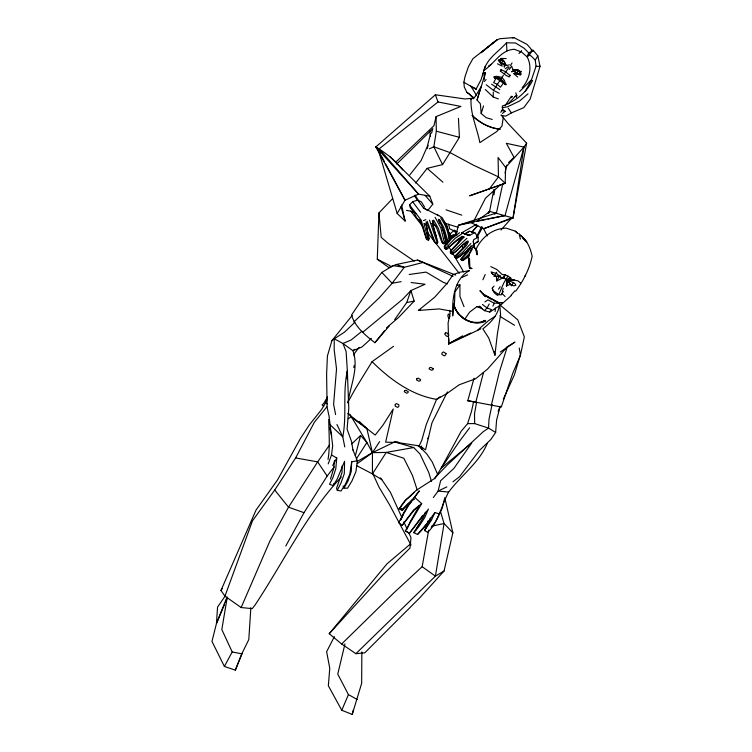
<?xml version="1.0" encoding="UTF-8"?>
<svg xmlns="http://www.w3.org/2000/svg" width="752" height="752" viewBox="0 0 752 752"><rect width="100%" height="100%" fill="white"/><g stroke="black" fill="none" stroke-linecap="round" stroke-linejoin="round"><path stroke-width="1.13" d="M342.047 466.043L342.047 472.472L336.567 488.283L337.281 490.276L340.985 491.037L345.6 483.865L349.849 474.033L351.682 461.86L357.36 460.703L352.726 449.395M361.862 651.881L361.646 683.38L352.237 714.4L341.775 710.283L328.351 685.768L329.761 668.246L326.631 651.74L334.396 636.615M448.653 337.789L448.606 343.645L470.724 333.004M498.397 98.907L493.199 96.98L493.321 92.054M501.142 114.981L507.844 123.3L526.635 143.162L523.965 147.11L505.607 167.376L505.194 183.262L469.774 195.764L505.194 183.262L498.473 176.87L473.365 165.139L450.091 152.609L433.829 146.79L429.345 148.849M480.81 328.831L448.7 344.04L448.7 339.284M388.906 267.618L377.278 259.233L378.942 212.919L392.572 198.66M454.913 292.171L454.584 301.496L452.723 315.953C451.99 300.208 453.841 278.945 469.455 270.645L459.679 272.271L452.967 274.724L447.327 283.109L434.722 297.181L418.375 310.435L439.206 308.931L452.008 311.243M347.039 378.773L347.349 370.755L346.099 351.428L342.931 343.485L334.264 338.785L331.914 340.647L327.411 355.997L326.612 374.026L327.092 407.095L329.047 416.194L332.694 445.729L331.529 454.941L328.192 463.918M351.682 461.86L351.231 471.542L348.035 480.989L343.984 488.104L347.527 488.217L351.889 481.12L355.95 471.589L357.36 460.703M469.539 258.641L469.85 267.289L471.833 268.511L469.643 268.483C467.612 261.198 468.111 252.146 473.704 246.59L477.219 250.952L477.097 254.806L475.593 249.015L473.704 246.59M250.848 607.691L248.799 639.585L241.787 653.845L235.338 670.145L224.387 666.441L211.97 641.409L216.454 623.53L226.991 597.135M495.145 311.497L495.371 308.019M452.92 481.797L459.604 476.655L479.221 450.655L490.812 439.535L495.653 432.447L496.574 420.246L500.193 406.277M334.414 460.553L333.841 467.847L330.457 479.071M520.516 282.949L517.865 280.825L511.604 279.612L510.58 277.685L506.886 280.28L506.406 286.042L510.138 284.312L513.86 285.882L515.9 285.243C514.791 281.718 510.006 281.662 507.017 280.825L505.795 278.945L501.058 277.61L499.084 276.332L496.358 276.548L492.757 274.179L491.094 271.923L496.762 273.596L501.058 277.61L499.986 275.26M331.529 454.941L336.755 458.034L335.796 468.806L332.854 477.727L329.526 484.297L333.155 485.576L337.15 479.156L344.595 461.23L344.303 473.647L340.966 483.066L337.281 490.276M328.727 419.437C328.803 432.682 330.288 446.368 328.022 459.434M492.203 119.446L486.243 117.735L481.186 113.524L480.368 103.767L477.041 100.025L483.846 78.142L484.015 79.186L485.172 72.671L482.746 73.405M448.624 232.735L450.26 235.216L449.546 236.1L449.63 233.609L448.681 231.992M444.385 499.262L442.261 508.07L436 520.873M499.347 305.791C497.721 315.464 490.332 323.05 482.85 328.859L488.706 337.93L494.929 355.207L497.345 334.048L500.597 314.909L499.798 305.105M468.599 256.028L463.523 260.173L462.066 260.559L461.042 259.628L461.145 258.406L465.573 253.706L471.391 245.801L467.669 250.134L459.989 256.329L456.257 258.237L455.026 257.052L465.582 246.449L467.359 244.109L466.522 242.398L463.928 246.994L455.176 255.877L455.195 256.958L456.22 257.898L457.545 257.936L467.199 250.679L468.158 248.639M505.974 83.895L505.184 84.374L500.719 79.186L494.468 77.55L494.572 76.704L496.499 76.243L501.866 77.371L504.338 80.267L505.861 84.741L496.104 78.161L494.929 78.114L494.008 76.995L494.572 76.704M507.017 280.825L506.406 286.042L508.38 281.333L507.017 280.825L514.368 279.876M502.449 113.402L505.156 111.315L502.74 109.519L502.308 106.06C515.27 101.576 526.334 92.74 532.642 80.436M455.9 235.15L458.438 225.224L470.197 222.282L483.668 228.73L513.024 218.005L523.965 147.11L506.312 143.294L514.048 157.412L508.587 162.526M503.351 117.115L501.913 126.204L496.64 131.638L479.851 142.617C477.116 127.99 469.953 113.439 471.119 98.38L464.905 98.954L435.389 94.761L375.859 146.922L404.999 200.229L397.169 213.493L405.084 221.032L401.596 205.023M378.538 150.616L375.859 146.922L379.187 148.84L438.002 101.971L460.854 106.436L436.057 116.654L436.329 131.224L433.829 146.79L442.552 164.603L427.155 168.354L415.659 183.046M227.226 597.238L221.831 629.546L232.199 651.956L224.387 666.441M493.914 194.984L494.675 190.435M484.015 79.186L485.172 72.671M410.724 543.743L386.979 563.84L329.216 633.72L341.671 643.994L393.822 592.905L422.154 566.707L428.678 530.16M476.571 402.367L474.503 413.694L474.662 423.592L488.546 428.114L495.653 432.447M511.736 217.93L513.024 218.005L526.635 143.162M450.636 251.431L450.533 252.813L450.26 251.629L451.792 249.523L460.694 239.691L458.588 239.662L456.539 240.894L446.754 249.081L445.475 248.959L444.47 247.906L445.757 249.006L447.102 248.733L457.432 239.474L462.264 236.382L464.059 237.021L450.636 251.431L451.896 253.969L455.261 251.892L465.92 241.994L467.894 240.903L468.44 242.163L465.262 243.78L464.708 243.441L453.014 253.819L451.896 253.969L450.392 252.691L453.165 253.593M474.268 98.098L466.898 92.411L464.257 86.95L463.899 82.278L464.962 76.789L468.411 66.731L472.905 58.694L497.175 39.753L499.948 38.709L513.879 37.6L526.945 44.34L530.818 48.664L531.702 51.221L529.389 55.187L527.114 56.861C532.604 66.843 529.53 79.383 522.236 87.617M488.603 213.089L489.665 211.011L493.904 189.363M531.561 50.083L533.027 50.121L537.849 55.836L540.03 66.345L530.16 99.067L523.768 107.668L511.388 112.903L505.711 116.156L501.189 115.338M492.099 404.416L489.016 419.155L488.546 428.114L483.433 431.535L447.318 464.933L433.857 478.996L416.138 490.417L406.202 499.554L399.152 508.831L402.348 510.505L408.27 503.934L410.733 502.336M353.797 367.615L354.286 365.34M474.333 402L467.349 400.6L501.283 407.011L512.714 373.434L520.44 355.273L524.351 336.877L517.752 319.779L499.507 304.579M516.445 97.506L516.821 95.758L515.769 92.834M494.478 214.113L496.47 212.976L502.844 183.347M505.062 173.101L506.773 165.12M473.657 401.389L471.532 411.297L467.612 423.639L461.202 431.197L441.189 468.139L434.731 478.742M347.932 402.95C350.253 386.096 359.202 367.531 352.876 350.686L342.931 343.485L351.137 339.979L361.966 331.247M473.299 241.383L474.07 246.665L473.299 241.383L473.675 239.672L478.159 237.209L474.794 232.65L469.333 231.24L465.751 233.27M436.057 116.654L433.97 125.706L395.862 162.065L396.877 163.861L432.851 128.648L431.535 133.16M347.772 413.544L375.182 435.079L382.994 425.106L393.221 409.013L385.635 442.157L397.338 442.477L419.193 445.889L425.529 449.846L431.977 422.803L447.393 391.914M341.671 643.994L355.903 653.695L364.776 652.821L419.569 597.99L444.037 571.041L452.864 532.783L444.733 497.655M504.16 278.334L505.015 274.677L510.58 277.685L506.669 279.669M344.961 643.909L337.751 674.121L348.43 694.566L357.219 699.529M491.282 405.375L499.243 372.475L507.28 346.794L514.998 342.075L500.268 352.03M352.237 714.4L353.374 709.926M430.652 133.565L427.249 146.668L421.082 160.637L409.821 174.896M355.32 455.834L360.603 435.464L366.901 442.514L372.437 452.666L372.437 473.91L381.809 479.663L390.476 492.428L401.925 517.658M475.79 402.235L483.489 372.503M473.939 245.829L474.446 243.93L478.169 241.608L478.159 237.209M427.221 148.605L428.123 145.315M487.963 219.105L505.006 215.57L523.965 147.11M467.885 400.327L474.051 378.143M525.197 91.518L531.457 79.853L536.054 66.298L535.245 60.085L531.335 56.118L529.389 55.187L528.684 52.819L524.088 48.241L515.515 42.977L506.491 42.808C498.708 51.615 487.023 58.336 484.015 70.35C494.412 63.723 500.86 49.735 514.387 49.294L521.691 52.151L527.114 56.861L528.684 52.819L533.572 50.722M502.336 291.278L503.21 288.307M520.469 354.615L514.453 374.722L503.314 399.218M485.172 66.298L481.092 79.646L476.007 89.253L463.899 82.278M477.041 100.025L481.139 86.668L475.17 96.688L470.752 99.574M481.186 113.524L483.536 105.9M430.642 519.059L424.56 530.536L427.7 532.303C439.121 521.465 441.245 505.325 448.662 492.062C460.985 475.461 478.883 463.072 487.193 443.689M394.687 319.619L406.7 302.558L410.902 290.573L425.077 284.247L411.1 282.517M341.295 477.031C305.914 514.96 283.307 562.421 254.862 605.313L252.23 608.631L241.148 607.541L224.961 596.139L252.484 520.816L274.743 490.031L295.649 457.93L314.327 422.286L326.838 406.879M503.361 291.409L501.17 294.916L498.802 294.605L492.927 290.535L492.259 288.166L494.045 286.061M425.369 512.206L423.526 517.16L413.769 532.651L417.557 534.456L423.16 528.675L434.938 512.544L439.506 514.001M525.046 276.144L525.366 275.288M498.153 411.523L500.108 406.306M426.816 525.385L424.56 530.536L431.385 520.215L434.938 512.544M437.702 474.568L432.278 462.029L426.732 453.888L420.866 448.051L421.665 446.021M235.338 670.145L242.426 652.717M333.155 485.576L333.944 483.639M407.565 527.998L410.103 521.888L419.466 505.372L414.108 510.213L402.17 525.366L398.635 522.527L408.289 505.899L419.315 490.849L413.572 498.285L402.094 509.395L402.348 510.505M448.267 242.435L443.708 227.424L439.582 219.791L438.378 219.405L442.524 227.809L445.391 239.644L445.645 242.511L445.043 243.629L443.257 243.714L442.684 242.68L438.397 228.467L433.744 220.242L432.268 220.703L432.945 222.047L432.503 223.259L437.777 242.069L437.326 243.15L435.728 243.31L434.976 242.229L427.183 221.257L426.393 225.525L428.922 238.657L428.32 239.597L426.281 238.76L420.904 222.272L416.514 217.704L413.779 212.017L410.451 207.994L409.52 204.939L412.613 201.715L417.642 200.145L421.393 201.884L424.56 207.063M400.684 519.717L403.354 513.315L408.308 505.269L412.218 500.146L414.39 499.422M224.604 604.279L216.454 623.53L217.554 607.09L225.478 595.575M225.506 602.136L226.86 598.93M341.775 710.283L348.43 694.566M241.148 607.541L269.949 540.904L288.524 507.186L317.654 461.878L329.62 444.864M430.332 518.09L429.035 521.098L417.557 534.456M224.961 596.139L220.966 590.47L256.009 510.11L277.544 479.889L300.556 438.294L309.41 424.805L321.452 409.708L326.753 400.985M504.216 64.164L505.325 64.785L504.272 67.191L504.216 64.164L500.343 62.031L499.131 60.47L501.434 59.916L504.16 61.41L505.325 63.572M482.869 279.772L485.2 274.546M500.381 71.092L501.396 69.532L500.381 71.092L506.293 75.557L509.085 76.807L510.119 75.256L509.085 76.807M400.703 519.989L402.95 515.092M419.193 445.889L421.806 440.221L426.271 424.495L436.564 399.378L440.052 396.765M327.27 399.049L325.409 403.006L327.496 403.833M490.793 266.584L496.828 269.479L502.289 274.583L505.015 274.677L502.609 277.977L496.865 280.928L499.084 276.332M458.241 242.915L459.246 240.847M476.43 236.936L481.722 226.568M492.851 306.073L494.318 303.263L502.402 302.614L496.94 302.755M489.223 303.968L487.07 307.972L484.354 310.632L479.25 306.139M332.704 465.469L336.755 458.034M285.788 546.037L304.005 512.685L327.158 476.035L334.161 466.879M347.828 402.376L354.935 389.527L372.071 361.665L393.484 346.352M477.031 237.369L482.652 227.245M415.875 530.245L419.099 524.435M414.803 532.181L413.769 532.651L419.043 526.25L424.617 517.78L428.443 509.066L409.304 533.394L405.347 530.762L421.703 503.652L414.822 497.448M421.609 449.367L422.699 447.449M427.634 438.801L428.725 436.874M504.63 73.414L509.189 67.135M327.534 396.887L323.604 403.627L322.11 404.858L323.642 406.287M509.236 69.569L511.642 66.082C512.319 70.274 516.398 72.991 519.942 74.655L519.613 72.042L517.31 69.861L514.725 69.955M474.155 220.317L485.51 198.171L499.892 185.255M499.187 93.21L493.462 90.39L500.888 78.969L505.861 84.741M458.447 118.402L459.425 137.315L442.552 164.603M535.245 60.085L537.849 55.836M510.495 65.443L512.046 62.961M475.856 249.645C481.289 237.623 492.663 228.317 506.218 228.157L515.214 231.127L517.771 233.242M500.719 79.186L503.445 75.2M356.363 458.927L366.901 442.514L349.671 414.042M493.951 276.445L496.687 272.215M379.647 441.565L372.437 452.666L357.285 463.599M516.135 73.752L518.457 70.199L512.817 69.823L516.135 73.752L520.6 75.031L518.457 70.199M500.804 112.321L502.656 109.501M505.118 105.731L511.285 96.303L512.554 96.632L510.928 97.722M511.275 285.892L513.475 282.536M422.586 515.609L409.304 533.394L405.347 530.762M498.51 289.238L500.202 286.709M453.86 306.666L458.4 314.176L464.642 319.412L469.615 312.165L476.994 306.562L481.289 307.342M500.945 63.572L503.21 60.282L506.068 65.198L500.945 63.572L498.219 60.282L503.21 60.282M484.354 310.632L489.806 312.042L491.488 309.608L487.07 307.972L482.455 304.494M455.289 291.475L459.914 284.839L456.671 285.252M399.152 508.831L404.933 500.719L409.069 497.326M220.966 590.47L222.319 588.562M402.17 525.366L413.487 510.129L421.703 503.652M482.643 322.11L483.903 320.39M515.693 291.212C523.439 280.816 529.455 268.981 532.162 256.235C530.367 248.357 527.302 240.085 520.337 235.367M433.312 497.57L438.106 491.094L440.625 480.744L453.87 468.44L471.777 442.919L441.189 468.139L459.585 441.142L469.624 427.803M508.023 275.965L503.69 283.194L498.802 294.605L497.091 295.292M489.505 188.78L498.473 176.87L498.068 157.497L505.607 167.376M431.225 527.434L435.483 521.822M453.061 276.341L422.972 262.476L404.294 267.298L392.995 265.644L381.828 272.431L369.787 288.185L351.541 314.994C354.888 326.782 365.594 335.514 374.91 342.705L389.357 325.832M352.209 315.445L331.914 340.647M445.034 241.702L445.767 240.762M359.155 347.415L354.183 353.75L354.201 356.072M427.803 210.391L432.814 204.159L429.787 196.225L389.677 156.435L379.187 148.84L418.573 194.129L429.787 196.225M374.91 342.705L384.422 330.871M449.546 236.1L450.26 235.216L449.677 234.897M471.598 232.406L477.623 225.28M488.151 212.797L489.665 211.011M470.837 243.469L462.471 252.437L456.267 257.203L455.026 257.052L456.295 256.799M511.125 295.216L514.885 290.817M471.711 232.594L477.783 225.562M488.424 213.239L489.937 211.481L513.024 218.005M501.001 230.046L510.975 218.794M507.28 346.794L487.446 369.194L475.64 378.745L459.228 384.761L447.026 393.465L436.564 399.378C411.288 395.138 389.893 379.309 372.071 361.665M459.933 240.048L461.437 238.356L464.059 237.021M515.797 95.795L508.164 103.908M518.983 53.552L521.615 50.628M329.216 633.72L383.454 574.331L410 548.067L410.987 537.633L408.599 532.378M362.831 332.149L402.414 299.475L410.902 290.573L414.164 301.11L398.72 317.335L386.453 327.919M484.241 81.489L486.112 79.562M466.202 258.002L469.295 255.107M451.529 252.804L466.87 238.299M459.585 232.716L451.538 238.807L444.911 246.524L445.795 247.963L455.289 238.224L461.578 234.051M519.632 91.528L531.457 79.853M355.903 653.695L435.408 576.145L444.037 571.041M409.896 496.649L414.286 492.41M353.901 321.941L379.243 297.801L392.14 283.269L404.294 267.298L396.332 264.497L389.696 267.12M354.775 322.382L344.576 332.093L334.264 338.785L334.161 349.53L336.529 368.941L333.606 404.379L335.618 414.568M351.654 443.971L360.603 435.464M444.883 238.149L446.227 237.359M508.164 66.571L505.194 68.855M371.413 338.419L361.975 346.982L352.876 350.686L354.7 349.304M449.987 234.022L454.217 230.234L457.263 231.898M462.264 236.382L458.588 239.662L461.437 238.356M511.416 295.461L501.123 304.692L489.806 312.042M477.614 330.119L488.151 320.916L495.201 316.188M527.998 93.821L519.651 100.984L507.591 106.793L502.063 107.733M478.808 219.518L489.937 211.481M465.432 258.556L463.138 260.211L461.014 259.525M469.333 231.24L464.877 234.361M484.937 301.9L487.907 299.879L494.318 303.263M348.242 418.789L350.977 416.937L366.863 428.574L372.437 452.666L357.294 461.427M432.485 224.632L432.485 223.391L433.641 222.178L432.945 222.047L432.485 223.391L434.59 224.303L436.912 228.589L441.913 242.558L443.257 243.714L445.645 242.511M513.795 70.359L511.548 71.807L514.631 71.111M488.443 66.129L491.385 64.24M437.777 242.069L435.728 243.31L434.355 241.928L427.709 225.356L426.309 224.735L426.393 225.525L426.064 224.134L423.959 223.429L428.001 239.305L428.715 239.926L429.016 238.666L426.064 224.134L426.854 223.852L425.98 222.019M474.794 232.65L469.756 235.291L461.446 232.678L468.477 235.244M461.596 232.847L476.542 224.331M448.559 343.805L462.621 335.843M397.996 441.932L394.659 441.913L372.437 452.666L386.246 452.413L413.713 447.543L419.992 454.001L428.8 472.604L431.46 481.459M446.885 486.854L438.106 491.094L448.662 492.062M476.007 89.253L476.618 88.962L472.453 87.1M515.073 96.538L516.821 95.758M461.935 277.394L467.575 274.875M450.551 236.053L454.076 234.521M471.316 247.051L469.427 247.859L472.096 249.476L470.216 252.606L465.986 256.902L462.301 259.684L461.042 259.628L468.026 252.005L470.103 248.649L468.223 249.335M418.375 310.435L420.537 309.533M423.479 220.627L425.858 219.65M485.595 321.085C472.679 327.43 456.445 317.184 453.719 303.733M485.557 320.371L480.415 322.373L472.435 322.429L464.642 319.412M510.664 218.343L483.668 228.73L487.221 235.959M445.851 242.276L447.412 241.702M485.115 320.831C472.538 326.631 457.197 317.391 453.747 304.598M476.119 242.332L478.169 241.608M496.47 212.976L458.438 225.224L474.333 221.925M449.63 236.269L451.773 235.602M449.16 238.102L452.61 237.256M512.319 37.985L513.879 37.6M431.563 526.24L444.084 523.495L452.864 532.783M396.332 264.497L417.501 260.07L455.627 275.053M476.608 221.455L485.698 219.575M406.7 302.558L414.164 301.11M470.197 222.282L505.006 215.57M401.098 281.652L392.14 283.269L381.828 272.431M509.414 64.851L507.045 65.405L505.325 64.785M409.173 274.508L426.027 272.102L443.586 282.517L447.572 283.814M506.886 280.28L511.604 279.612M500.888 78.969L498.83 77.832L496.104 78.161L493.632 82.579L497.298 84.299L500.428 87.232L503.426 83.115L502.75 80.605M536.054 66.298L540.03 66.345M495.098 276.322L498.557 275.956M494.929 78.114L498.83 77.832M435.323 242.717L437.326 243.15L429.495 220.063M431.639 223.664L433.697 223.523M409.52 204.939L421.186 220.204L426.525 238.76L427.362 239.982L428.715 239.926L428.32 239.597M494.468 77.55L497.89 77.719M467.612 423.639L474.662 423.592M469.643 268.483L471.833 268.511M498.99 59.511L501.434 59.916L500.954 58.449L506.19 58.571M518.006 73.875L513.513 73.508L517.714 77.052M497.645 294.605L496.057 294.389L493.838 292.255L492.259 288.166M458.024 227.311L445.062 223.241M500.061 129.128C489.505 128.188 479.804 122.632 472.2 115.46M500.052 129.25C489.59 128.122 479.691 122.933 472.218 115.611M295.649 457.93L317.654 461.878L327.158 476.035M406.475 210.372L410.78 211.162L415.997 213.446M232.199 651.956L241.787 653.845M465.883 234.464L469.756 235.291L463.138 233.43M494.008 76.995L496 77.494M436.329 131.224L459.425 137.315M442.684 242.68L445.043 243.629L444.169 243.253M501.33 110.29L505.4 111.475M394.659 441.913L413.713 447.543M446.086 209.855L461.822 215.157M304.005 512.685L288.524 507.186L274.743 490.031M501.048 69.626L505.579 71.788L509.837 75.379M476.994 306.562L482.389 308.846M493.951 300.725L497.514 302.144L490.426 298.215M417.501 260.07L422.972 262.476M434.12 225.309L436.216 226.239M438.707 215.692L423.555 208.022L417.642 200.145M456.69 232.095L449.64 228.777L448.606 224.228M517.31 69.861L521.39 71.816L519.613 72.042L521.352 74.241M497.495 63.798L502.204 66.073L500.343 62.031M377.278 259.233L389.574 265.428L391.247 266.913M489.458 297.679L483.301 294.173L479.917 290.676L485.538 296.72L483.301 294.173L487.71 297.256M356.392 465.497L372.437 473.91L386.246 452.413L403.852 458.288L412.481 475.499L417.228 489.984M398.635 522.527L399.359 522.922M496.884 301.674L499.328 303.018L485.322 295.329M491.93 299.719L488.415 297.689M466.898 92.411L469.022 93.624L473.544 98.747M445.795 247.963L447.102 248.733M423.555 208.022L427.587 210.428M514.537 325.249L501.452 317.297L499.967 315.567M456.925 234.436L456.379 234.088L452.403 236.542L445.776 244.109L444.216 246.477L444.62 247.859M491.554 84.168L499.798 89.629M414.258 261.113L388.38 243.498L381.208 237.406L378.942 212.919M436.809 214.367L442.082 217.601L446.951 225.854L450.1 238.224M422.154 566.707L435.408 576.145L444.084 523.495L440.428 511.322M486.243 84.741L493.462 90.39M417.633 445.372L420.866 448.051M493.199 96.98L485.303 89.554M427.155 168.354L442.956 182.228M389.677 156.435L395.862 162.065L402.79 169.952M500.954 58.449L504.16 61.41M515.214 231.127L517.686 233.449M522.64 238.093L526.757 241.965L518.983 233.599L520.422 239.127M359.296 421.449L366.863 428.574M330.25 424.889L342.79 436.846L344.764 446.914M501.781 293.242L505.081 296.495M375.859 146.922L418.573 194.129L404.999 200.229L385.701 164.058M400.402 507.497L402.094 509.395M425.115 195.388L432.814 204.159M412.613 201.715L420.556 212.252M410.78 211.162L422.906 226.719M427.183 232.208L459.275 273.399M419.597 219.763L420.894 221.445M380.399 477.84L381.809 479.663M444.206 222.423L447.083 226.455L450.119 238.036M443.821 231.851L445.353 234.032M442.947 229.379L444.235 231.231M439.506 222.507L438.378 219.405M508.267 108.269L511.388 112.903M414.39 195.511L417.52 200.389M440.728 217.995C445.588 224.679 448.399 232.565 449.16 240.781M509.527 283.062L510.693 284.952M470.743 85.982L476.467 95.316M491.535 272.44L492.739 274.442M455.515 255.943L456.22 257.898M508.38 281.333L510.138 284.312M446.096 242.125L447.271 244.118M448.455 246.111L451.388 251.093M452.563 253.086L463.73 272.008M395.862 162.065L397.037 164.058M415.142 195.059L418.648 201.057M435.07 217.281L440.804 227.847L444.554 243.216M379.093 151.65L380.192 153.718M381.292 155.786L384.601 161.99M410.996 545.012L389.574 504.789L379.074 487.249L372.682 473.393M454.217 230.234L456.84 235.489M462.076 245.979L463.119 248.085M467.312 256.479L468.881 259.628M504.564 83.124L505.184 84.374M441.96 227.471L447.308 241.749M336.943 424.532L342.79 436.846C346.992 415.104 342.527 392.657 347.349 370.755L348.796 408.402L347.095 429.166L351.579 441.64L352.942 450.128M403.833 521.869L407.17 529.22M343.062 486.008L343.984 488.104M432.832 225.478L434.571 231.108M464.031 306.684L459.951 296.467L459.914 284.839M435.389 94.761L438.002 101.971M434.891 232.03L435.54 233.863M465.262 243.78L465.563 244.654M427.465 521.164L428.198 523.392M378.867 151.744L397.169 213.493M400.985 206.462L405.084 221.032M329.545 427.409L331.735 435.84M472.698 245.284L473.224 247.446M435.869 234.784L436.696 238.92M519.218 347.988L520.44 355.273M494.374 351.757L494.929 355.207M429.768 131.121L430.548 136.535M482.859 74.241L483.075 75.933M449.668 310.285L450.1 313.612L448.089 323.012L448.7 344.04M496.358 276.548L496.865 280.928M506.491 42.808L506.923 50.647M439.582 219.791L439.77 223.297M395.242 404.595L395.176 406.174L397.705 407.434L398.823 406.39L398.88 404.82L396.36 403.57L395.242 404.595M446.002 353.506L445.692 354.972L444.282 355.884L441.781 354.305L442.091 352.848L443.501 351.936L446.002 353.506M404.557 390.758L404.313 391.726L406.682 393.221L407.96 392.751L408.28 391.651L405.854 390.297L404.557 390.758M416.843 378.764L416.523 379.91L418.958 381.245L420.236 380.738L420.565 379.6L418.206 378.124L416.843 378.764M448.277 314.364L447.844 315.784L448.681 318.472L449.922 316.724L449.085 314.045L448.277 314.364M433.227 368.762L432.889 369.74L431.535 370.238L429.091 368.894L429.608 367.7L430.896 367.333L433.227 368.762M445.419 332.929L444.705 334.151L446.697 336.285L447.976 336.417L448.888 334.997L446.895 332.854L445.419 332.929M493.227 42.667L481.017 52.743L497.175 39.753L493.227 42.667"/></g></svg>
